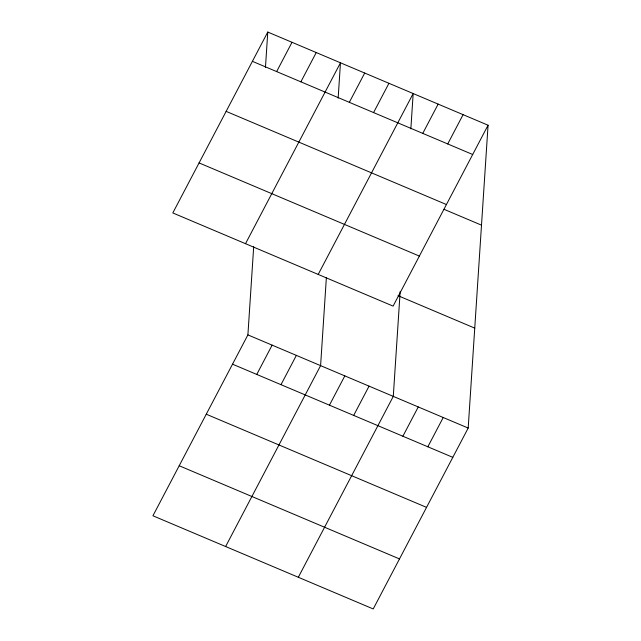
<?xml version="1.0" encoding="UTF-8"?>
<svg xmlns="http://www.w3.org/2000/svg" width="641" height="641" viewBox="0 0 641 641"><rect width="100%" height="100%" fill="white"/><g stroke="black" fill="none" stroke-linecap="round" stroke-linejoin="round"><path stroke-width="0.96" d="M488.065 125.219L393.101 306.11L172.814 212.94L267.778 32.05L488.065 125.219L468.186 428.06L373.222 608.95L152.935 515.781L247.899 334.89L253.692 246.713M265.462 67.321L267.778 32.05M326.381 277.457L320.596 365.634L225.624 546.525M338.16 98.065L340.475 62.794L245.511 243.684M400.168 291.543L393.286 396.386L298.321 577.269M410.857 128.817L413.173 93.546L318.2 274.428M276.64 71.584L292.016 42.298M300.869 81.832L316.245 52.546M349.329 102.328L364.705 73.042M373.567 112.576L388.943 83.298M256.761 374.424L272.129 345.138M280.99 384.672L296.366 355.386M422.764 133.384L438.14 104.106M447.73 143.945L463.098 114.659M329.45 405.168L344.826 375.882M353.68 415.416L369.056 386.138M402.885 436.225L418.252 406.947M427.843 446.785L443.219 417.499M252.41 61.336L472.697 154.505M226.137 111.366L446.424 204.535M444.061 209.319L481.511 225.159M199.079 162.91L419.366 256.079M398.053 295.685L474.749 328.128M247.899 334.89L468.186 428.06M232.523 364.176L452.81 457.345M206.258 414.206L426.545 507.376M179.2 465.751L399.487 558.92"/></g></svg>
